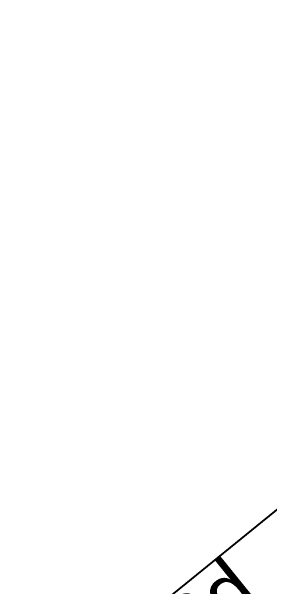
# Model space of a CAD drawing. Extents: x -3109 to 3469, y -4071 to 2528.
# Drawn here: x 1108 to 2059, y -2068 to 48 of the extents above; entities that cross this region are included whole.
import ezdxf

# ---------------------------------------------------------------- set-up
doc = ezdxf.new("R2010")
doc.units = 0
doc.header["$MEASUREMENT"] = 0
doc.layers.get('DEFPOINTS').update_dxf_attribs({"linetype": 'CONTINUOUS'})
doc.layers.add('PropertyLines', color=7, linetype='CONTINUOUS')
doc.dimstyles.get("Standard").update_dxf_attribs({"dimtxt": 0.18, "dimasz": 0.18, "dimexe": 0.18, "dimexo": 0.0625, "dimgap": 0.09, "dimtad": 0, "dimtih": 1, "dimtoh": 1, "dimzin": 0, "dimdsep": 46, "dimlunit": 4, "dimtxsty": 'Standard', "dimcen": 0.09, "dimadec": 0, "dimazin": 0, "dimtfac": 1, "dimtofl": 0, "dimtmove": 2, "dimatfit": 3, "dimfxl": 1, "dimtolj": 1, "dimarcsym": 0})

# ---------------------------------------------------------------- blocks, each defined once
blk = doc.blocks.new('*D122')
at = {"layer": 'DEFPOINTS', "color": 0, "transparency": 16777216}
for p in [(470.3, 2528.2), (3219.6, -866.9), (3219.6, -866.9)]:
    blk.add_point(p, dxfattribs=at)
at = {"layer": 'PropertyLines', "color": 0, "lineweight": -2, "transparency": 16777216}
blk.add_line((508.1, 2481.6), (3181.9, -820.3), dxfattribs=at)
at = {"layer": 'PropertyLines', "color": 0, "transparency": 16777216}
for points in [[(515.8, 2487.9), (500.3, 2475.3), (470.3, 2528.2)], [(3189.6, -814), (3174.1, -826.6), (3219.6, -866.9)]]:
    blk.add_solid(points, dxfattribs=at)
at = {"layer": 'PropertyLines', "color": 0, "transparency": 16777216, "insert": (1765.9, 760.4), "char_height": 60, "attachment_point": 5, "rotation": 309}
blk.add_mtext("\\A1;364'", dxfattribs=at)

msp = doc.modelspace()

# ---------------------------------------------------------------- linework, layer by layer
at = {"layer": 'PropertyLines'}
msp.add_line((3219.62619, -866.90422), (170.01218, -3336.43295), dxfattribs=at)

# ---------------------------------------------------------------- texts
msp.add_text('Pickerel Lake Rd', height=216, rotation=39, dxfattribs=at).set_placement((340.2942, -3496.78383))

# ---------------------------------------------------------------- dimensions: what is measured, and where the dimension line sits
dim = msp.add_linear_dim(base=(3219.62619, -866.90422), p1=(470.30161, 2528.22888), p2=(3219.62619, -866.90422), angle=309, dimstyle='Standard', override={"dimtxt": 60, "dimasz": 60, "dimgap": 1, "dimtad": 1, "dimtih": 0, "dimtoh": 0, "dimdec": 4, "dimrnd": 12, "dimzin": 8, "dimse1": 1, "dimse2": 1, "dimtdec": 4}, dxfattribs=at)
dim.commit()
dim.dimension.update_dxf_attribs({"geometry": '*D122', "text_midpoint": (1765.94103, 760.36997), "dimtype": 161})

doc.saveas('drawing.dxf')
